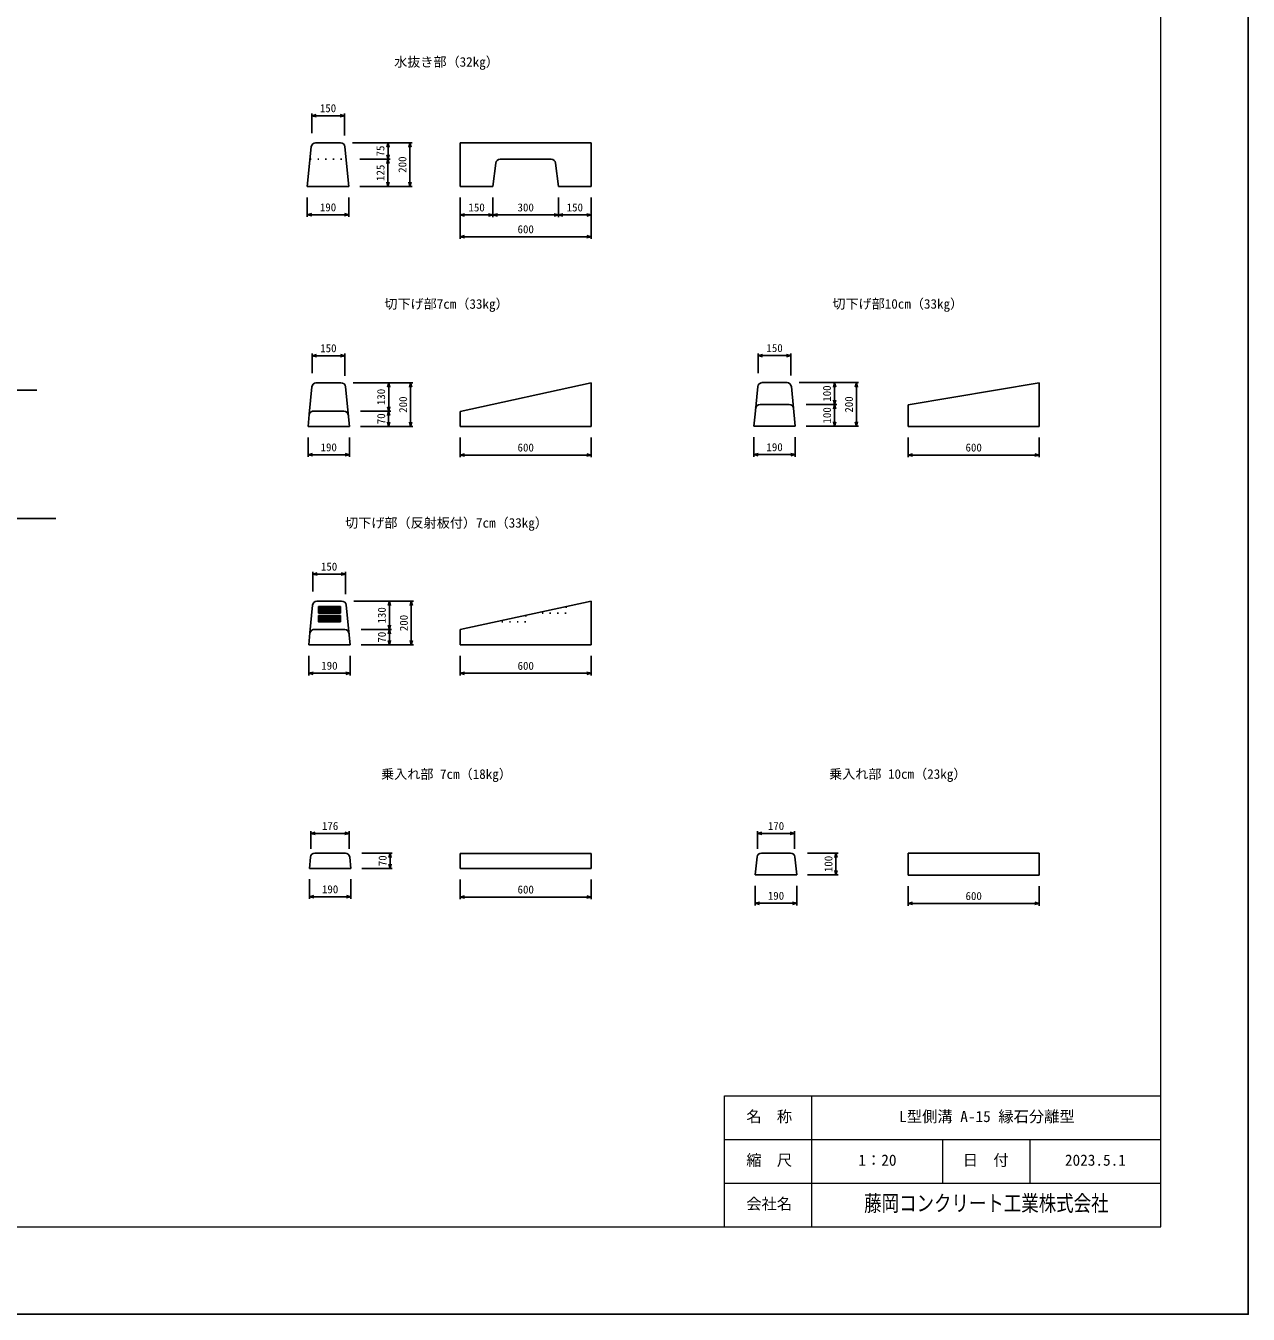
# Model space of a CAD drawing. Units: millimetres, scale not verified. Extents: x -8400 to 8400, y -5940 to 5940.
# Drawn here: x 2798 to 8400, y -5940 to -37 of the extents above; entities that cross this region are included whole.
import ezdxf
from ezdxf.enums import TextEntityAlignment as Align

# ---------------------------------------------------------------- set-up
doc = ezdxf.new("R2010")
doc.units = ezdxf.units.MM
doc.header["$LTSCALE"] = 20
doc.linetypes.add('DOTTED', pattern=[1.75, 0.25, -1.5])
for name, color, linetype, lineweight in [('0-0_DIM', 7, 'Continuous', 25), ('0-1_Defpoints', 5, 'Continuous', 25), ('0-2_HATCH', 6, 'Continuous', 25), ('0-5_OUTLINE', 3, 'Continuous', 25), ('0-6_OUTLINE2', 4, 'DOTTED', 25), ('0-7_TXT', 7, 'Continuous', 25), ('0-8_WAKU', 3, 'Continuous', 13), ('0-9_WAKU-LINE', 7, 'Continuous', 13)]:
    doc.layers.add(name, color=color, linetype=linetype, lineweight=lineweight)
doc.layers.add('0-A_WAKU-TXT', color=7, linetype='Continuous')
doc.styles.add('ＭＳ ゴシック', font='')
doc.styles.get('ＭＳ ゴシック').set_extended_font_data('MS Gothic')

msp = doc.modelspace()

# ---------------------------------------------------------------- linework, layer by layer
at = {"layer": '0-0_DIM'}
for p, q in [((4108.16, -528.97), (4108.16, -439.02)), ((4257.98, -449.02), (4108.16, -449.02)), ((4258.16, -540.46), (4258.16, -438.97)), ((4295.06, -573.09), (4568.16, -573.09)), ((4458.16, -573.09), (4458.16, -648.09)), ((4558.16, -573.09), (4558.16, -773.09)), ((4328.16, -648.09), (4468.16, -648.09)), ((4457.78, -648.09), (4457.78, -773.09)), ((4088.16, -823.09), (4088.16, -913.09)), ((4278.16, -823.09), (4278.16, -913.09)), ((4328.16, -773.09), (4568.16, -773.09)), ((4789.09, -823.59), (4789.09, -1013.59)), ((4939.09, -823.59), (4939.09, -913.59)), ((5239.09, -823.59), (5239.09, -913.59)), ((5389.09, -823.59), (5389.09, -1013.59)), ((4088.16, -903.09), (4278.16, -903.09)), ((4789.09, -903.59), (4939.09, -903.59)), ((5239.09, -903.59), (4939.09, -903.59)), ((5239.09, -903.59), (5389.09, -903.59)), ((4789.09, -1003.59), (5389.09, -1003.59)), ((4109.89, -1628.6), (4109.89, -1538.65)), ((4259.71, -1548.65), (4109.89, -1548.65)), ((4259.89, -1640.1), (4259.89, -1538.6)), ((6154.55, -1627.87), (6154.55, -1537.92)), ((6304.37, -1547.92), (6154.55, -1547.92)), ((6304.55, -1639.37), (6304.55, -1537.87)), ((2490.04, -1706.57), (2848, -1706.57)), ((4298.24, -1672.67), (4571.34, -1672.67)), ((4461.34, -1672.67), (4461.34, -1802.67)), ((4561.34, -1672.67), (4561.34, -1872.67)), ((6341.45, -1671.99), (6614.55, -1671.99)), ((6504.55, -1671.99), (6504.55, -1771.99)), ((6604.55, -1671.99), (6604.55, -1871.99)), ((4331.34, -1802.67), (4471.34, -1802.67)), ((4460.96, -1802.67), (4460.96, -1872.67)), ((6374.55, -1771.99), (6514.55, -1771.99)), ((6504.17, -1771.99), (6504.17, -1871.99)), ((4331.34, -1872.67), (4571.34, -1872.67)), ((6374.55, -1871.99), (6614.55, -1871.99)), ((4091.34, -1922.67), (4091.34, -2012.67)), ((4281.34, -1922.67), (4281.34, -2012.67)), ((4789.09, -1923.59), (4789.09, -2013.59)), ((5389.09, -1923.59), (5389.09, -2013.59)), ((6134.55, -1921.99), (6134.55, -2011.99)), ((6324.55, -1921.99), (6324.55, -2011.99)), ((6841.95, -1923.59), (6841.95, -2013.59)), ((7441.95, -1923.59), (7441.95, -2013.59)), ((4091.34, -2002.67), (4281.34, -2002.67)), ((5389.09, -2003.59), (4789.09, -2003.59)), ((6134.55, -2001.99), (6324.55, -2001.99)), ((7441.95, -2003.59), (6841.95, -2003.59)), ((2179.54, -2294.03), (2935.73, -2294.03)), ((4113.07, -2629.1), (4113.07, -2539.15)), ((4262.89, -2549.15), (4113.07, -2549.15)), ((4263.07, -2640.59), (4263.07, -2539.1)), ((4301.41, -2673.17), (4574.51, -2673.17)), ((4464.51, -2673.17), (4464.51, -2803.17)), ((4564.51, -2673.17), (4564.51, -2873.17)), ((4334.51, -2803.17), (4474.51, -2803.17)), ((4464.13, -2803.17), (4464.13, -2873.17)), ((4334.51, -2873.17), (4574.51, -2873.17)), ((4094.51, -2923.17), (4094.51, -3013.17)), ((4284.51, -2923.17), (4284.51, -3013.17)), ((4789.09, -2923.59), (4789.09, -3013.59)), ((5389.09, -2923.59), (5389.09, -3013.59)), ((4094.51, -3003.17), (4284.51, -3003.17)), ((5389.09, -3003.59), (4789.09, -3003.59)), ((4104.74, -3807.38), (4104.74, -3727.38)), ((4104.74, -3737.38), (4280.74, -3737.38)), ((4280.74, -3807.38), (4280.74, -3727.38)), ((6151.01, -3807.43), (6151.01, -3727.43)), ((6151.01, -3737.43), (6321.01, -3737.43)), ((6321.02, -3807.43), (6321.02, -3727.43)), ((4337.74, -3827.38), (4477.74, -3827.38)), ((4467.36, -3827.38), (4467.36, -3897.38)), ((6381.01, -3827.09), (6521.01, -3827.09)), ((6510.63, -3827.09), (6510.63, -3927.09)), ((4097.74, -3947.38), (4097.74, -4037.38)), ((4287.74, -3947.38), (4287.74, -4037.38)), ((4337.74, -3897.38), (4477.74, -3897.38)), ((4789.09, -3948.59), (4789.09, -4038.59)), ((5389.09, -3948.59), (5389.09, -4038.59)), ((6381.01, -3927.09), (6521.01, -3927.09)), ((6141.01, -3977.09), (6141.01, -4067.09)), ((6331.01, -3977.09), (6331.01, -4067.09)), ((6841.95, -3978.26), (6841.95, -4068.26)), ((7441.95, -3978.26), (7441.95, -4068.26)), ((4097.74, -4027.38), (4287.74, -4027.38)), ((4789.09, -4028.59), (5389.09, -4028.59)), ((6141.01, -4057.09), (6331.01, -4057.09)), ((6841.95, -4058.26), (7441.95, -4058.26))]:
    msp.add_line(p, q, dxfattribs=at)
for points in [[(4128.16, -443.66), (4108.16, -449.02), (4128.16, -454.38)], [(4238.16, -454.33), (4258.16, -448.97), (4238.16, -443.61)], [(4238.16, -454.38), (4258.16, -449.02), (4238.16, -443.66)], [(4463.52, -593.09), (4458.16, -573.09), (4452.8, -593.09)], [(4563.52, -593.09), (4558.16, -573.09), (4552.8, -593.09)], [(4463.14, -668.09), (4457.78, -648.09), (4452.42, -668.09)], [(4452.8, -628.09), (4458.16, -648.09), (4463.52, -628.09)], [(4452.42, -753.09), (4457.78, -773.09), (4463.14, -753.09)], [(4552.8, -753.09), (4558.16, -773.09), (4563.52, -753.09)], [(4108.16, -908.45), (4088.16, -903.09), (4108.16, -897.73)], [(4258.16, -908.45), (4278.16, -903.09), (4258.16, -897.73)], [(4809.09, -908.95), (4789.09, -903.59), (4809.09, -898.23)], [(4919.09, -908.95), (4939.09, -903.59), (4919.09, -898.23)], [(4959.09, -908.95), (4939.09, -903.59), (4959.09, -898.23)], [(5219.09, -908.95), (5239.09, -903.59), (5219.09, -898.23)], [(5259.09, -908.95), (5239.09, -903.59), (5259.09, -898.23)], [(5369.09, -908.95), (5389.09, -903.59), (5369.09, -898.23)], [(4809.09, -1008.95), (4789.09, -1003.59), (4809.09, -998.23)], [(5369.09, -1008.95), (5389.09, -1003.59), (5369.09, -998.23)], [(4129.89, -1543.29), (4109.89, -1548.65), (4129.89, -1554.01)], [(4239.89, -1553.96), (4259.89, -1548.6), (4239.89, -1543.25)], [(4239.89, -1554.01), (4259.89, -1548.65), (4239.89, -1543.29)], [(6174.55, -1542.56), (6154.55, -1547.92), (6174.55, -1553.28)], [(6284.55, -1553.23), (6304.55, -1547.87), (6284.55, -1542.52)], [(6284.55, -1553.28), (6304.55, -1547.92), (6284.55, -1542.56)], [(4466.69, -1692.67), (4461.34, -1672.67), (4455.98, -1692.67)], [(4566.69, -1692.67), (4561.34, -1672.67), (4555.98, -1692.67)], [(6509.91, -1691.99), (6504.55, -1671.99), (6499.19, -1691.99)], [(6609.91, -1691.99), (6604.55, -1671.99), (6599.19, -1691.99)], [(6499.19, -1751.99), (6504.55, -1771.99), (6509.91, -1751.99)], [(4466.31, -1822.67), (4460.96, -1802.67), (4455.6, -1822.67)], [(4455.98, -1782.67), (4461.34, -1802.67), (4466.69, -1782.67)], [(6509.53, -1791.99), (6504.17, -1771.99), (6498.81, -1791.99)], [(4455.6, -1852.67), (4460.96, -1872.67), (4466.31, -1852.67)], [(4555.98, -1852.67), (4561.34, -1872.67), (4566.69, -1852.67)], [(6498.81, -1851.99), (6504.17, -1871.99), (6509.53, -1851.99)], [(6599.19, -1851.99), (6604.55, -1871.99), (6609.91, -1851.99)], [(4111.34, -2008.03), (4091.34, -2002.67), (4111.34, -1997.31)], [(4261.34, -2008.03), (4281.34, -2002.67), (4261.34, -1997.31)], [(4809.09, -2008.95), (4789.09, -2003.59), (4809.09, -1998.23)], [(5369.09, -2008.95), (5389.09, -2003.59), (5369.09, -1998.23)], [(6154.55, -2007.35), (6134.55, -2001.99), (6154.55, -1996.63)], [(6304.55, -2007.35), (6324.55, -2001.99), (6304.55, -1996.63)], [(6861.95, -2008.95), (6841.95, -2003.59), (6861.95, -1998.23)], [(7421.95, -2008.95), (7441.95, -2003.59), (7421.95, -1998.23)], [(4133.07, -2543.79), (4113.07, -2549.15), (4133.07, -2554.51)], [(4243.07, -2554.46), (4263.07, -2549.1), (4243.07, -2543.74)], [(4243.07, -2554.51), (4263.07, -2549.15), (4243.07, -2543.79)], [(4469.87, -2693.17), (4464.51, -2673.17), (4459.15, -2693.17)], [(4569.87, -2693.17), (4564.51, -2673.17), (4559.15, -2693.17)], [(4469.49, -2823.17), (4464.13, -2803.17), (4458.77, -2823.17)], [(4459.15, -2783.17), (4464.51, -2803.17), (4469.87, -2783.17)], [(4458.77, -2853.17), (4464.13, -2873.17), (4469.49, -2853.17)], [(4559.15, -2853.17), (4564.51, -2873.17), (4569.87, -2853.17)], [(4114.51, -3008.53), (4094.51, -3003.17), (4114.51, -2997.81)], [(4264.51, -3008.53), (4284.51, -3003.17), (4264.51, -2997.81)], [(4809.09, -3008.95), (4789.09, -3003.59), (4809.09, -2998.23)], [(5369.09, -3008.95), (5389.09, -3003.59), (5369.09, -2998.23)], [(4124.74, -3742.74), (4104.74, -3737.38), (4124.74, -3732.02)], [(4260.74, -3742.74), (4280.74, -3737.38), (4260.74, -3732.02)], [(6171.01, -3742.79), (6151.01, -3737.43), (6171.01, -3732.07)], [(6301.02, -3742.79), (6321.02, -3737.43), (6301.02, -3732.07)], [(4472.72, -3847.38), (4467.36, -3827.38), (4462, -3847.38)], [(6515.99, -3847.09), (6510.63, -3827.09), (6505.28, -3847.09)], [(4462, -3877.38), (4467.36, -3897.38), (4472.72, -3877.38)], [(6505.28, -3907.09), (6510.63, -3927.09), (6515.99, -3907.09)], [(4117.74, -4032.74), (4097.74, -4027.38), (4117.74, -4022.02)], [(4267.74, -4032.74), (4287.74, -4027.38), (4267.74, -4022.02)], [(4809.09, -4033.95), (4789.09, -4028.59), (4809.09, -4023.23)], [(5369.09, -4033.95), (5389.09, -4028.59), (5369.09, -4023.23)], [(6161.01, -4062.45), (6141.01, -4057.09), (6161.01, -4051.73)], [(6311.01, -4062.45), (6331.01, -4057.09), (6311.01, -4051.73)], [(6861.95, -4063.62), (6841.95, -4058.26), (6861.95, -4052.9)], [(7421.95, -4063.62), (7441.95, -4058.26), (7421.95, -4052.9)]]:
    msp.add_lwpolyline(points, dxfattribs=at)
at = {"layer": '0-1_Defpoints'}
msp.add_lwpolyline([(-8400, -5940), (8400, -5940), (8400, 5940), (-8400, 5940)], close=True, dxfattribs=at)
at = {"layer": '0-2_HATCH'}
for p, q in [((4139.51, -2698.17), (4239.51, -2698.17)), ((4139.51, -2728.17), (4139.51, -2698.17)), ((4139.51, -2703.17), (4239.51, -2703.17)), ((4139.51, -2708.17), (4239.51, -2708.17)), ((4139.51, -2713.17), (4239.51, -2713.17)), ((4149.51, -2728.17), (4149.51, -2698.17)), ((4159.51, -2728.17), (4159.51, -2698.17)), ((4169.51, -2728.17), (4169.51, -2698.17)), ((4179.51, -2728.17), (4179.51, -2698.17)), ((4189.51, -2728.17), (4189.51, -2698.17)), ((4199.51, -2728.17), (4199.51, -2698.17)), ((4209.51, -2728.17), (4209.51, -2698.17)), ((4219.51, -2728.17), (4219.51, -2698.17)), ((4229.51, -2728.17), (4229.51, -2698.17)), ((4239.51, -2728.17), (4239.51, -2698.17)), ((4139.51, -2718.17), (4239.51, -2718.17)), ((4139.51, -2723.17), (4239.51, -2723.17)), ((4139.51, -2728.17), (4239.51, -2728.17)), ((4139.51, -2738.17), (4239.51, -2738.17)), ((4139.51, -2743.17), (4239.51, -2743.17)), ((4139.51, -2748.17), (4239.51, -2748.17)), ((4139.51, -2753.17), (4239.51, -2753.17)), ((4139.51, -2758.17), (4239.51, -2758.17)), ((4139.51, -2763.17), (4239.51, -2763.17)), ((4149.51, -2738.17), (4149.51, -2768.17)), ((4159.51, -2738.17), (4159.51, -2768.17)), ((4169.51, -2738.17), (4169.51, -2768.17)), ((4179.51, -2738.17), (4179.51, -2768.17)), ((4189.51, -2738.17), (4189.51, -2768.17)), ((4199.51, -2738.17), (4199.51, -2768.17)), ((4209.51, -2738.17), (4209.51, -2768.17)), ((4219.51, -2738.17), (4219.51, -2768.17)), ((4229.51, -2738.17), (4229.51, -2768.17)), ((4239.51, -2738.17), (4239.51, -2768.17))]:
    msp.add_line(p, q, dxfattribs=at)
msp.add_lwpolyline([(4139.51, -2738.17), (4139.51, -2768.17), (4239.51, -2768.17)], dxfattribs=at)
at = {"layer": '0-5_OUTLINE'}
for p, q in [((4126.26, -573.09), (4240.06, -573.09)), ((4789.09, -573.59), (4789.09, -773.59)), ((4789.09, -573.59), (5389.09, -573.59)), ((5389.09, -573.59), (5389.09, -773.59)), ((4106.36, -591.1), (4088.16, -773.09)), ((4259.96, -591.1), (4278.16, -773.09)), ((4971.84, -648.59), (5206.35, -648.59)), ((4951.98, -666.21), (4939.09, -773.59)), ((5226.21, -666.21), (5239.09, -773.59)), ((4088.16, -773.09), (4278.16, -773.09)), ((4789.09, -773.59), (4939.09, -773.59)), ((5239.09, -773.59), (5389.09, -773.59)), ((4109.53, -1690.72), (4096.89, -1817.15)), ((4241.79, -1672.72), (4127.99, -1672.72)), ((4263.14, -1690.68), (4281.34, -1872.67)), ((4789.09, -1803.59), (5389.09, -1673.59)), ((5389.09, -1673.59), (5389.09, -1873.59)), ((6152.74, -1690.04), (6140.1, -1816.47)), ((6286.45, -1671.99), (6172.65, -1671.99)), ((6306.35, -1690), (6324.55, -1871.99)), ((6841.95, -1773.59), (7441.95, -1673.59)), ((7441.95, -1673.59), (7441.95, -1873.59)), ((4096.88, -1817.24), (4091.34, -1872.67)), ((4256.24, -1802.67), (4116.44, -1802.67)), ((4789.09, -1803.59), (4789.09, -1873.59)), ((6140.09, -1816.57), (6134.55, -1871.99)), ((6296.45, -1771.99), (6162.65, -1771.99)), ((6841.95, -1773.59), (6841.95, -1873.59)), ((4281.34, -1872.67), (4091.34, -1872.67)), ((4789.09, -1873.59), (5389.09, -1873.59)), ((6324.55, -1871.99), (6134.55, -1871.99)), ((6841.95, -1873.59), (7441.95, -1873.59)), ((4112.71, -2691.22), (4100.06, -2817.65)), ((4244.97, -2673.22), (4131.17, -2673.22)), ((4266.31, -2691.18), (4284.51, -2873.17)), ((4789.09, -2803.59), (5389.09, -2673.59)), ((5389.09, -2673.59), (5389.09, -2873.59)), ((4100.05, -2817.74), (4094.51, -2873.17)), ((4259.41, -2803.17), (4119.61, -2803.17)), ((4789.09, -2803.59), (4789.09, -2873.59)), ((4284.51, -2873.17), (4094.51, -2873.17)), ((4789.09, -2873.59), (5389.09, -2873.59)), ((4262.64, -3827.38), (4122.84, -3827.38)), ((4789.09, -3828.59), (4789.09, -3898.59)), ((5389.09, -3828.59), (4789.09, -3828.59)), ((5389.09, -3828.59), (5389.09, -3898.59)), ((6302.92, -3827.09), (6169.11, -3827.09)), ((6841.95, -3828.26), (6841.95, -3928.26)), ((7441.95, -3828.26), (6841.95, -3828.26)), ((7441.95, -3828.26), (7441.95, -3928.26)), ((4102.94, -3845.39), (4097.74, -3897.38)), ((4282.54, -3845.39), (4287.74, -3897.38)), ((6146.56, -3871.67), (6141.01, -3927.09)), ((6149.21, -3845.1), (6146.57, -3871.57)), ((6322.82, -3845.1), (6331.01, -3927.09)), ((4287.74, -3897.38), (4097.74, -3897.38)), ((5389.09, -3898.59), (4789.09, -3898.59)), ((6331.01, -3927.09), (6141.01, -3927.09)), ((7441.95, -3928.26), (6841.95, -3928.26))]:
    msp.add_line(p, q, dxfattribs=at)
for centre, start, end in [((4126.26, -593.09), 90, 174.28941), ((4240.06, -593.09), 5.71059, 90), ((4971.84, -668.59), 90, 173.15723), ((5206.35, -668.59), 6.84277, 90), ((4129.44, -1692.67), 94.1323, 174.40838), ((4243.24, -1692.67), 4.08463, 93.6009), ((6172.65, -1691.99), 94.13229, 174.40835), ((6286.45, -1691.99), 4.08463, 93.6009), ((4116.44, -1822.67), 134.11714, 164.49978), ((4116.44, -1822.67), 90, 134.11714), ((4256.24, -1822.67), 2.07727, 90), ((6162.65, -1791.99), 90, 174.28949), ((6296.45, -1791.99), 5.71059, 90), ((4132.61, -2693.17), 94.1323, 174.40838), ((4246.41, -2693.17), 4.08463, 93.6009), ((4119.61, -2823.17), 134.11714, 164.49978), ((4119.61, -2823.17), 90, 134.11714), ((4259.41, -2823.17), 2.07727, 90), ((4122.84, -3847.38), 89.99933, 174.28941), ((4262.64, -3847.38), 5.71059, 90), ((6169.11, -3847.09), 90, 174.28949), ((6302.92, -3847.09), 5.71059, 90)]:
    msp.add_arc(centre, 20, start, end, dxfattribs=at)
at = {"layer": '0-6_OUTLINE2'}
for p, q in [((4100.66, -648.09), (4265.66, -648.09)), ((5273.71, -2698.59), (5273.71, -2728.59)), ((5089.09, -2768.59), (4950.63, -2768.59)), ((5089.09, -2738.59), (5089.09, -2768.59)), ((5273.71, -2728.59), (5135.25, -2728.59))]:
    msp.add_line(p, q, dxfattribs=at)
at = {"layer": '0-8_WAKU'}
for p, q in [((6000, -4940), (8000, -4940)), ((6000, -5540), (6000, -4940))]:
    msp.add_line(p, q, dxfattribs=at)
msp.add_lwpolyline([(-8000, -5540), (8000, -5540), (8000, 5540), (-8000, 5540)], close=True, dxfattribs=at)
at = {"layer": '0-9_WAKU-LINE'}
for p, q in [((6400, -5540), (6400, -4940)), ((6000, -5140), (8000, -5140)), ((7000, -5340), (7000, -5140)), ((7400, -5340), (7400, -5140)), ((6000, -5340), (8000, -5340))]:
    msp.add_line(p, q, dxfattribs=at)

# ---------------------------------------------------------------- texts
at = {"layer": '0-0_DIM', "style": 'ＭＳ ゴシック'}
for s, p in [('150', (4145.57, -444.02)), ('190', (4145.66, -898.09)), ('150', (4826.59, -898.59)), ('300', (5051.59, -898.59)), ('150', (5276.59, -898.59)), ('600', (5051.59, -998.59)), ('150', (4147.3, -1543.65)), ('150', (6191.96, -1542.92)), ('190', (4148.84, -1997.67)), ('600', (5051.59, -1998.59)), ('190', (6192.05, -1996.99)), ('600', (7104.45, -1998.59)), ('150', (4150.48, -2544.15)), ('190', (4152.01, -2998.17)), ('600', (5051.59, -2998.59)), ('176', (4155.24, -3732.38)), ('170', (6198.51, -3732.43)), ('190', (4155.24, -4022.38)), ('600', (5051.59, -4023.59)), ('190', (6198.51, -4052.09)), ('600', (7104.45, -4053.26))]:
    msp.add_text(s, height=36.66, dxfattribs=at).set_placement(p, align=Align.BOTTOM_LEFT)
for s, p in [('75', (4452.4, -635.59)), ('200', (4553.16, -710.59)), ('125', (4452.78, -748.09)), ('130', (4455.58, -1775.17)), ('100', (6498.79, -1759.49)), ('200', (4556.34, -1810.17)), ('200', (6599.55, -1809.49)), ('70', (4455.96, -1862.67)), ('100', (6499.17, -1859.49)), ('130', (4458.75, -2775.67)), ('200', (4559.51, -2810.67)), ('70', (4459.13, -2863.17)), ('70', (4462.36, -3887.38)), ('100', (6505.63, -3914.59))]:
    msp.add_text(s, height=36.66, rotation=90, dxfattribs=at).set_placement(p, align=Align.BOTTOM_LEFT)
at = {"layer": '0-7_TXT', "style": 'ＭＳ ゴシック'}
for s, p in [('水抜き部（32kg）', (4486.31, -237.74)), ('切下げ部7cm（33kg）', (4441.31, -1346.68)), ('切下げ部10cm（33kg）', (6494.28, -1346.34)), ('切下げ部（反射板付）7cm（33kg）', (4261.31, -2349.57)), ('乗入れ部 7cm（18kg）', (4426.31, -3500.57)), ('乗入れ部 10cm（23kg）', (6479.28, -3500.24))]:
    msp.add_text(s, height=43.99, dxfattribs=at).set_placement(p, align=Align.BOTTOM_LEFT)
at = {"layer": '0-A_WAKU-TXT', "style": 'ＭＳ ゴシック'}
for s, p in [('名\u3000称', (6099.9, -5075)), ('L型側溝 A-15 縁石分離型', (6800.5, -5075)), ('縮\u3000尺', (6099.9, -5275)), ('1：20', (6613.5, -5275)), ('日\u3000付', (7091.89, -5275)), ('2023.5.1', (7560, -5275)), ('会社名', (6099.9, -5475))]:
    msp.add_text(s, height=51.32, dxfattribs=at).set_placement(p, align=Align.BOTTOM_LEFT)
at = {"layer": '0-A_WAKU-TXT', "style": 'ＭＳ ゴシック', "width": 0.8}
msp.add_text('藤岡コンクリート工業株式会社', height=73.31, dxfattribs=at).set_placement((6640, -5490), align=Align.BOTTOM_LEFT)

doc.saveas('drawing.dxf')
